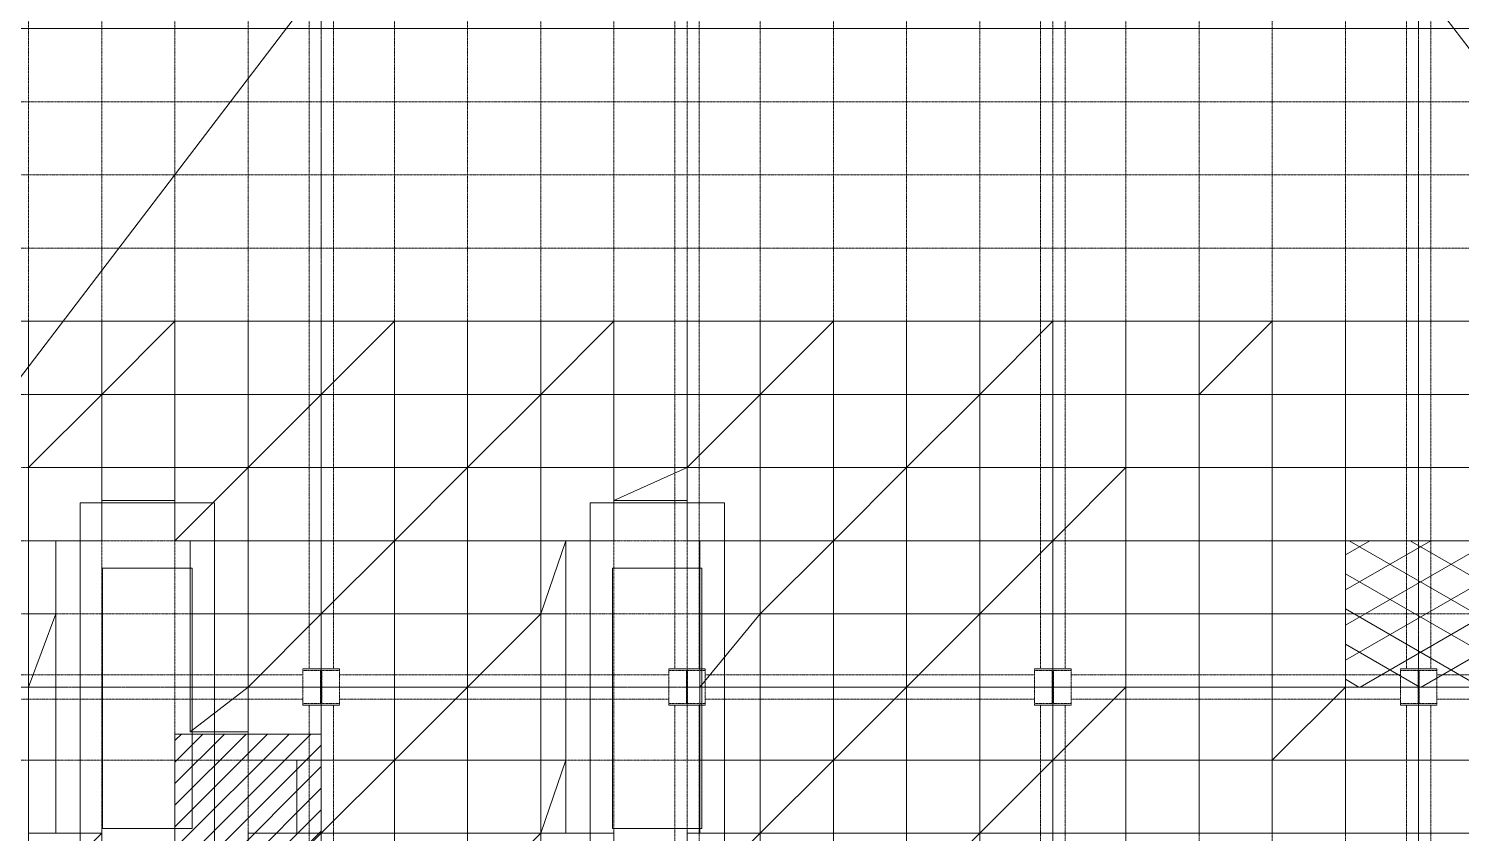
# Model space of a CAD drawing. Extents: x 73996 to 686888, y -9729 to 263202.
# Drawn here: x 325526 to 337276, y 192002 to 198602 of the extents above; entities that cross this region are included whole.
import ezdxf

# ---------------------------------------------------------------- set-up
doc = ezdxf.new("R2010")
doc.units = 0
doc.header["$LTSCALE"] = 20
doc.linetypes.add('Data Center Layout_L20$0$CENTER', pattern=[2, 1.25, -0.25, 0.25, -0.25])
doc.linetypes.add('Data Center Layout_L20$0$DOTK1', pattern=[0.1, 0.05, -0.05])
for name, color, linetype, lineweight in [('Data Center Layout_L20$0$$ALDG', 252, 'Data Center Layout_L20$0$DOTK1', 0), ('Data Center Layout_L20$0$$ALDG-P', 252, 'Continuous', 0), ('Data Center Layout_L20$0$$AREA-RC', 252, 'Continuous', 0), ('Data Center Layout_L20$0$$OOBIKI', 252, 'Data Center Layout_L20$0$DOTK1', 0), ('Data Center Layout_L20$0$ARC', 252, 'Continuous', 0), ('Data Center Layout_L20$0$H-SIN', 252, 'Data Center Layout_L20$0$CENTER', 9), ('Data Center Layout_L20$0$HOJO1', 252, 'Continuous', 0)]:
    doc.layers.add(name, color=color, linetype=linetype, lineweight=lineweight)

# ---------------------------------------------------------------- blocks, each defined once
blk = doc.blocks.new('Data Center Layout_L20$0$45%-AL-G')
blk.add_line((600, 600), (0, 0))
blk.add_lwpolyline([(0, 0), (600, 0), (600, 600), (0, 600)], close=True)
blk = doc.blocks.new('Data Center Layout_L20$0$BLANK')
blk.add_lwpolyline([(0, 0), (600, 0), (600, 600), (0, 600)], close=True)
blk = doc.blocks.new('Data Center Layout_L20$0$ROBOT2')
for points in [[(0, 0), (600, 0), (600, 600), (0, 600)], [(100, 100), (500, 100), (500, 500), (100, 500)]]:
    blk.add_lwpolyline(points, close=True)
blk = doc.blocks.new('Data Center Layout_L20$0$ROBOT')
h = blk.add_hatch()
h.set_pattern_fill('ANSI31', color=256, scale=500, style=0)
h.set_pattern_definition([(45, (-7200, -75860), (-44.194174, 44.194174), [])])
h.paths.add_polyline_path([(0, 0), (600, 0), (600, 600), (0, 600)])
blk.add_lwpolyline([(0, 0), (600, 0), (600, 600), (0, 600)], close=True)
blk = doc.blocks.new('Data Center Layout_L20$0$A$C80dc7663')
at = {"layer": 'Data Center Layout_L20$0$$ALDG-P', "linetype": 'Data Center Layout_L20$0$DOTK1'}
h = blk.add_hatch(dxfattribs=at)
h.set_pattern_fill('EXP', color=256, scale=100, style=0)
h.set_pattern_definition([(30, (275940.24, 28654.4), (-125, 216.50635), []), (330, (275940.24, 28654.4), (125, 216.50635), [])])
h.paths.add_polyline_path([(378340.24, 160045.59), (383740.24, 160045.59), (383740.24, 161245.59), (378340.24, 161245.59)])
at = {"layer": 'Data Center Layout_L20$0$$ALDG'}
for p, q in [((367540.24, 148995.59), (367540.24, 184153.09)), ((368140.24, 148995.59), (368140.24, 184153.09)), ((368740.24, 148995.59), (368740.24, 184153.09)), ((369340.24, 148995.59), (369340.24, 184153.09)), ((370540.24, 148995.59), (370540.24, 184153.59)), ((371140.24, 148995.59), (371140.24, 184153.59)), ((371740.24, 148995.59), (371740.24, 184153.59)), ((372340.24, 148995.59), (372340.24, 184153.59)), ((372940.24, 148995.59), (372940.24, 182515.59)), ((373540.24, 148995.59), (373540.24, 182515.59)), ((374140.24, 148995.59), (374140.24, 182515.59)), ((374740.24, 148995.59), (374740.24, 182515.59)), ((375340.24, 148995.59), (375340.24, 182515.59)), ((375940.24, 148995.59), (375940.24, 182515.59)), ((376540.24, 148995.59), (376540.24, 182515.59)), ((377140.24, 148995.59), (377140.24, 182515.59)), ((377740.24, 182515.59), (377740.24, 148995.59)), ((378340.24, 148995.59), (378340.24, 182515.59)), ((369940.24, 165695.59), (369940.24, 148995.59)), ((378940.24, 165695.59), (378940.24, 148995.59)), ((334590.24, 165445.59), (531290.24, 165445.59)), ((531290.24, 164845.59), (334590.24, 164845.59)), ((334590.24, 164245.59), (531290.24, 164245.59)), ((531290.24, 163645.59), (334590.24, 163645.59)), ((334590.24, 163045.59), (531290.24, 163045.59)), ((531290.24, 162445.59), (334590.24, 162445.59)), ((334590.24, 161845.59), (531290.24, 161845.59)), ((531290.24, 161245.59), (334590.24, 161245.59)), ((334590.24, 160645.59), (531290.24, 160645.59)), ((334590.24, 160045.59), (531290.24, 160045.59)), ((531290.24, 159445.59), (334590.24, 159445.59))]:
    blk.add_line(p, q, dxfattribs=at)
at = {"layer": 'Data Center Layout_L20$0$$ALDG-P'}
for points in [[(362140.24, 151045.59), (376540.24, 151045.59), (376540.24, 163045.59), (362140.24, 163045.59)], [(376540.24, 151045.59), (418540.24, 151045.59), (418540.24, 163045.59), (376540.24, 163045.59), (376540.24, 158845.59), (405940.24, 158845.59), (405940.24, 157045.59), (376540.24, 157045.59)]]:
    blk.add_lwpolyline(points, close=True, dxfattribs=at)
at = {"layer": 'Data Center Layout_L20$0$$AREA-RC'}
blk.add_lwpolyline([(334590.24, 148345.59), (334590.24, 165445.59), (396940.24, 165445.59), (396940.24, 163045.59), (360940.24, 163045.59), (360940.24, 162445.59), (338140.24, 162445.59), (338140.24, 161245.59), (362140.24, 161245.59), (362140.24, 157645.59), (338140.24, 157645.59), (338140.24, 151045.59), (385540.24, 151045.59), (385540.24, 148945.59), (362165.24, 148945.59), (362165.24, 147995.59), (361290.24, 147995.59), (361290.24, 148395.59), (360590.24, 148395.59), (360590.24, 147995.59), (352290.24, 147995.59), (352290.24, 148395.59), (342590.24, 148395.59), (342590.24, 148345.59)], close=True, dxfattribs=at)
at = {"layer": 'Data Center Layout_L20$0$$OOBIKI'}
for p, q in [((372840.24, 160195.59), (372840.24, 165895.59)), ((373040.24, 160195.59), (373040.24, 165895.59)), ((375840.24, 160195.59), (375840.24, 165895.59)), ((376040.24, 160195.59), (376040.24, 165895.59)), ((369840.24, 160195.59), (369840.24, 165695.59)), ((370040.24, 160195.59), (370040.24, 165695.59)), ((378840.24, 160195.59), (378840.24, 165695.59)), ((379040.24, 160195.59), (379040.24, 165695.59)), ((369790.24, 160145.59), (367090.24, 160145.59)), ((372790.24, 160145.59), (370090.24, 160145.59)), ((375790.24, 160145.59), (373090.24, 160145.59)), ((378790.24, 160145.59), (376090.24, 160145.59)), ((381790.24, 160145.59), (379090.24, 160145.59)), ((367090.24, 159945.59), (369790.24, 159945.59)), ((370090.24, 159945.59), (372790.24, 159945.59)), ((373090.24, 159945.59), (375790.24, 159945.59)), ((376090.24, 159945.59), (378790.24, 159945.59)), ((379090.24, 159945.59), (381790.24, 159945.59)), ((369840.24, 154195.59), (369840.24, 159895.59)), ((370040.24, 154195.59), (370040.24, 159895.59)), ((372840.24, 154195.59), (372840.24, 159895.59)), ((373040.24, 154195.59), (373040.24, 159895.59)), ((375840.24, 154195.59), (375840.24, 159895.59)), ((376040.24, 154195.59), (376040.24, 159895.59)), ((378840.24, 154195.59), (378840.24, 159895.59)), ((379040.24, 154195.59), (379040.24, 159895.59))]:
    blk.add_line(p, q, dxfattribs=at)
at = {"layer": 'Data Center Layout_L20$0$$OOBIKI', "linetype": 'Data Center Layout_L20$0$DOTK1'}
for points in [[(369790.24, 160195.59), (370090.24, 160195.59), (370090.24, 160180.59), (369945.24, 160180.59), (369945.24, 159910.59), (370090.24, 159910.59), (370090.24, 159895.59), (369790.24, 159895.59), (369790.24, 159910.59), (369935.24, 159910.59), (369935.24, 160180.59), (369790.24, 160180.59)], [(372790.24, 160195.59), (373090.24, 160195.59), (373090.24, 160180.59), (372945.24, 160180.59), (372945.24, 159910.59), (373090.24, 159910.59), (373090.24, 159895.59), (372790.24, 159895.59), (372790.24, 159910.59), (372935.24, 159910.59), (372935.24, 160180.59), (372790.24, 160180.59)], [(375790.24, 160195.59), (376090.24, 160195.59), (376090.24, 160180.59), (375945.24, 160180.59), (375945.24, 159910.59), (376090.24, 159910.59), (376090.24, 159895.59), (375790.24, 159895.59), (375790.24, 159910.59), (375935.24, 159910.59), (375935.24, 160180.59), (375790.24, 160180.59)], [(378790.24, 160195.59), (379090.24, 160195.59), (379090.24, 160180.59), (378945.24, 160180.59), (378945.24, 159910.59), (379090.24, 159910.59), (379090.24, 159895.59), (378790.24, 159895.59), (378790.24, 159910.59), (378935.24, 159910.59), (378935.24, 160180.59), (378790.24, 160180.59)]]:
    blk.add_lwpolyline(points, close=True, dxfattribs=at)
at = {"layer": 'Data Center Layout_L20$0$$OOBIKI'}
for points in [[(369790.24, 159895.59), (370090.24, 159895.59), (370090.24, 160195.59), (369790.24, 160195.59)], [(372790.24, 159895.59), (373090.24, 159895.59), (373090.24, 160195.59), (372790.24, 160195.59)], [(375790.24, 159895.59), (376090.24, 159895.59), (376090.24, 160195.59), (375790.24, 160195.59)], [(378790.24, 159895.59), (379090.24, 159895.59), (379090.24, 160195.59), (378790.24, 160195.59)]]:
    blk.add_lwpolyline(points, close=True, dxfattribs=at)
at = {"layer": 'Data Center Layout_L20$0$ARC'}
blk.add_lwpolyline([(378340.24, 160045.59), (383740.24, 160045.59), (383740.24, 161245.59), (378340.24, 161245.59)], close=True, dxfattribs=at)
at = {"layer": 'Data Center Layout_L20$0$H-SIN'}
for p, q in [((369940.24, 124521.53), (369940.24, 230045.59)), ((378940.24, 124521.53), (378940.24, 230045.59)), ((294307.41, 160045.59), (588940.24, 160045.59))]:
    blk.add_line(p, q, dxfattribs=at)
at = {"layer": 'Data Center Layout_L20$0$HOJO1'}
for p, q in [((369840.24, 165695.59), (361040.24, 154145.59)), ((379040.24, 165695.59), (387840.24, 154145.59))]:
    blk.add_line(p, q, dxfattribs=at)
at = {"layer": 'Data Center Layout_L20$0$$ALDG-P'}
for name, p in [('Data Center Layout_L20$0$BLANK', (367540.24, 162445.59)), ('Data Center Layout_L20$0$45%-AL-G', (368140.24, 162445.59)), ('Data Center Layout_L20$0$BLANK', (368740.24, 162445.59)), ('Data Center Layout_L20$0$BLANK', (369340.24, 162445.59)), ('Data Center Layout_L20$0$45%-AL-G', (369940.24, 162445.59)), ('Data Center Layout_L20$0$BLANK', (370540.24, 162445.59)), ('Data Center Layout_L20$0$BLANK', (371140.24, 162445.59)), ('Data Center Layout_L20$0$45%-AL-G', (371740.24, 162445.59)), ('Data Center Layout_L20$0$BLANK', (372340.24, 162445.59)), ('Data Center Layout_L20$0$BLANK', (372940.24, 162445.59)), ('Data Center Layout_L20$0$45%-AL-G', (373540.24, 162445.59)), ('Data Center Layout_L20$0$BLANK', (374140.24, 162445.59)), ('Data Center Layout_L20$0$BLANK', (374740.24, 162445.59)), ('Data Center Layout_L20$0$45%-AL-G', (375340.24, 162445.59)), ('Data Center Layout_L20$0$BLANK', (375940.24, 162445.59)), ('Data Center Layout_L20$0$BLANK', (376540.24, 162445.59)), ('Data Center Layout_L20$0$45%-AL-G', (377140.24, 162445.59)), ('Data Center Layout_L20$0$BLANK', (377740.24, 162445.59)), ('Data Center Layout_L20$0$BLANK', (378340.24, 162445.59)), ('Data Center Layout_L20$0$BLANK', (378940.24, 162445.59)), ('Data Center Layout_L20$0$45%-AL-G', (367540.24, 161845.59)), ('Data Center Layout_L20$0$BLANK', (368140.24, 161845.59)), ('Data Center Layout_L20$0$BLANK', (368740.24, 161845.59)), ('Data Center Layout_L20$0$45%-AL-G', (369340.24, 161845.59)), ('Data Center Layout_L20$0$BLANK', (369940.24, 161845.59)), ('Data Center Layout_L20$0$BLANK', (370540.24, 161845.59)), ('Data Center Layout_L20$0$45%-AL-G', (371140.24, 161845.59)), ('Data Center Layout_L20$0$BLANK', (371740.24, 161845.59)), ('Data Center Layout_L20$0$BLANK', (372340.24, 161845.59)), ('Data Center Layout_L20$0$45%-AL-G', (372940.24, 161845.59)), ('Data Center Layout_L20$0$BLANK', (373540.24, 161845.59)), ('Data Center Layout_L20$0$BLANK', (374140.24, 161845.59)), ('Data Center Layout_L20$0$45%-AL-G', (374740.24, 161845.59)), ('Data Center Layout_L20$0$BLANK', (375340.24, 161845.59)), ('Data Center Layout_L20$0$BLANK', (375940.24, 161845.59)), ('Data Center Layout_L20$0$BLANK', (376540.24, 161845.59)), ('Data Center Layout_L20$0$BLANK', (377140.24, 161845.59)), ('Data Center Layout_L20$0$BLANK', (377740.24, 161845.59)), ('Data Center Layout_L20$0$BLANK', (378340.24, 161845.59)), ('Data Center Layout_L20$0$BLANK', (378940.24, 161845.59)), ('Data Center Layout_L20$0$BLANK', (367540.24, 161245.59)), ('Data Center Layout_L20$0$45%-AL-G', (368740.24, 161245.59)), ('Data Center Layout_L20$0$BLANK', (369340.24, 161245.59)), ('Data Center Layout_L20$0$BLANK', (369940.24, 161245.59)), ('Data Center Layout_L20$0$45%-AL-G', (370540.24, 161245.59)), ('Data Center Layout_L20$0$BLANK', (371140.24, 161245.59)), ('Data Center Layout_L20$0$BLANK', (371740.24, 161245.59)), ('Data Center Layout_L20$0$BLANK', (372940.24, 161245.59)), ('Data Center Layout_L20$0$BLANK', (373540.24, 161245.59)), ('Data Center Layout_L20$0$45%-AL-G', (374140.24, 161245.59)), ('Data Center Layout_L20$0$BLANK', (374740.24, 161245.59)), ('Data Center Layout_L20$0$BLANK', (375340.24, 161245.59)), ('Data Center Layout_L20$0$45%-AL-G', (375940.24, 161245.59)), ('Data Center Layout_L20$0$BLANK', (376540.24, 161245.59)), ('Data Center Layout_L20$0$BLANK', (377140.24, 161245.59)), ('Data Center Layout_L20$0$BLANK', (377740.24, 161245.59)), ('Data Center Layout_L20$0$BLANK', (378340.24, 161245.59)), ('Data Center Layout_L20$0$BLANK', (378940.24, 161245.59)), ('Data Center Layout_L20$0$BLANK', (369340.24, 160645.59)), ('Data Center Layout_L20$0$45%-AL-G', (369940.24, 160645.59)), ('Data Center Layout_L20$0$BLANK', (370540.24, 160645.59)), ('Data Center Layout_L20$0$BLANK', (371140.24, 160645.59)), ('Data Center Layout_L20$0$45%-AL-G', (373540.24, 160645.59)), ('Data Center Layout_L20$0$BLANK', (374140.24, 160645.59)), ('Data Center Layout_L20$0$BLANK', (374740.24, 160645.59)), ('Data Center Layout_L20$0$45%-AL-G', (375340.24, 160645.59)), ('Data Center Layout_L20$0$BLANK', (375940.24, 160645.59)), ('Data Center Layout_L20$0$BLANK', (376540.24, 160645.59)), ('Data Center Layout_L20$0$BLANK', (377140.24, 160645.59)), ('Data Center Layout_L20$0$BLANK', (377740.24, 160645.59)), ('Data Center Layout_L20$0$45%-AL-G', (369340.24, 160045.59)), ('Data Center Layout_L20$0$BLANK', (369940.24, 160045.59)), ('Data Center Layout_L20$0$BLANK', (370540.24, 160045.59)), ('Data Center Layout_L20$0$45%-AL-G', (371140.24, 160045.59)), ('Data Center Layout_L20$0$BLANK', (373540.24, 160045.59)), ('Data Center Layout_L20$0$BLANK', (374140.24, 160045.59)), ('Data Center Layout_L20$0$45%-AL-G', (374740.24, 160045.59)), ('Data Center Layout_L20$0$BLANK', (375340.24, 160045.59)), ('Data Center Layout_L20$0$BLANK', (375940.24, 160045.59)), ('Data Center Layout_L20$0$BLANK', (376540.24, 160045.59)), ('Data Center Layout_L20$0$BLANK', (377140.24, 160045.59)), ('Data Center Layout_L20$0$BLANK', (377740.24, 160045.59)), ('Data Center Layout_L20$0$BLANK', (369340.24, 159445.59)), ('Data Center Layout_L20$0$BLANK', (369940.24, 159445.59)), ('Data Center Layout_L20$0$45%-AL-G', (370540.24, 159445.59)), ('Data Center Layout_L20$0$BLANK', (371140.24, 159445.59)), ('Data Center Layout_L20$0$BLANK', (373540.24, 159445.59)), ('Data Center Layout_L20$0$45%-AL-G', (374140.24, 159445.59)), ('Data Center Layout_L20$0$BLANK', (374740.24, 159445.59)), ('Data Center Layout_L20$0$BLANK', (375340.24, 159445.59)), ('Data Center Layout_L20$0$45%-AL-G', (375940.24, 159445.59)), ('Data Center Layout_L20$0$BLANK', (376540.24, 159445.59)), ('Data Center Layout_L20$0$BLANK', (377140.24, 159445.59)), ('Data Center Layout_L20$0$45%-AL-G', (377740.24, 159445.59)), ('Data Center Layout_L20$0$BLANK', (378340.24, 159445.59)), ('Data Center Layout_L20$0$BLANK', (378940.24, 159445.59)), ('Data Center Layout_L20$0$45%-AL-G', (369940.24, 158845.59)), ('Data Center Layout_L20$0$BLANK', (370540.24, 158845.59)), ('Data Center Layout_L20$0$BLANK', (371140.24, 158845.59)), ('Data Center Layout_L20$0$45%-AL-G', (373540.24, 158845.59)), ('Data Center Layout_L20$0$BLANK', (374140.24, 158845.59)), ('Data Center Layout_L20$0$BLANK', (374740.24, 158845.59)), ('Data Center Layout_L20$0$45%-AL-G', (375340.24, 158845.59)), ('Data Center Layout_L20$0$BLANK', (375940.24, 158845.59)), ('Data Center Layout_L20$0$BLANK', (376540.24, 158845.59)), ('Data Center Layout_L20$0$BLANK', (377140.24, 158845.59)), ('Data Center Layout_L20$0$BLANK', (377740.24, 158845.59)), ('Data Center Layout_L20$0$BLANK', (378340.24, 158845.59)), ('Data Center Layout_L20$0$BLANK', (378940.24, 158845.59)), ('Data Center Layout_L20$0$45%-AL-G', (367540.24, 158245.59)), ('Data Center Layout_L20$0$45%-AL-G', (369340.24, 158245.59)), ('Data Center Layout_L20$0$BLANK', (369940.24, 158245.59)), ('Data Center Layout_L20$0$BLANK', (370540.24, 158245.59)), ('Data Center Layout_L20$0$45%-AL-G', (371140.24, 158245.59)), ('Data Center Layout_L20$0$BLANK', (371740.24, 158245.59)), ('Data Center Layout_L20$0$45%-AL-G', (372940.24, 158245.59)), ('Data Center Layout_L20$0$BLANK', (373540.24, 158245.59)), ('Data Center Layout_L20$0$BLANK', (374140.24, 158245.59)), ('Data Center Layout_L20$0$45%-AL-G', (374740.24, 158245.59)), ('Data Center Layout_L20$0$BLANK', (375340.24, 158245.59)), ('Data Center Layout_L20$0$BLANK', (375940.24, 158245.59))]:
    blk.add_blockref(name, p, dxfattribs=at)
at = {"layer": 'Data Center Layout_L20$0$$ALDG-P', "yscale": 0.4516666666666667}
for name, p in [('Data Center Layout_L20$0$BLANK', (368140.24, 161574.59)), ('Data Center Layout_L20$0$45%-AL-G', (372340.24, 161574.59))]:
    blk.add_blockref(name, p, dxfattribs=at)
at = {"layer": 'Data Center Layout_L20$0$$ALDG-P'}
for name, p, xscale, yscale in [('Data Center Layout_L20$0$ROBOT2', (367964.24, 158350.59), 1.833333333333333, 5.341666666666667), ('Data Center Layout_L20$0$ROBOT2', (372146.24, 158350.59), 1.833333333333333, 5.341666666666667), ('Data Center Layout_L20$0$ROBOT', (368740.24, 158459.59), 2, 2)]:
    blk.add_blockref(name, p, dxfattribs=dict(at, xscale=xscale, yscale=yscale))
at = {"layer": 'Data Center Layout_L20$0$$ALDG-P', "xscale": 0.3733333333333334}
for name, p in [('Data Center Layout_L20$0$BLANK', (367540.24, 160645.59)), ('Data Center Layout_L20$0$45%-AL-G', (367540.24, 160045.59)), ('Data Center Layout_L20$0$BLANK', (367540.24, 159445.59)), ('Data Center Layout_L20$0$BLANK', (367540.24, 158845.59))]:
    blk.add_blockref(name, p, dxfattribs=at)
at = {"layer": 'Data Center Layout_L20$0$$ALDG-P'}
for name, p, xscale, zscale in [('Data Center Layout_L20$0$BLANK', (368864.24, 160645.59), 0.7933333333333333, 0.7933333333333333), ('Data Center Layout_L20$0$45%-AL-G', (371740.24, 160645.59), 0.3433333333333333, 0.3433333333333333), ('Data Center Layout_L20$0$BLANK', (373046.24, 160645.59), 0.8233333333333334, 0.8233333333333334), ('Data Center Layout_L20$0$BLANK', (368864.24, 160045.59), 0.7933333333333333, 0.7933333333333333), ('Data Center Layout_L20$0$BLANK', (371740.24, 160045.59), 0.3433333333333333, 0.3433333333333333), ('Data Center Layout_L20$0$45%-AL-G', (373046.24, 160045.59), 0.8233333333333334, 0.8233333333333334), ('Data Center Layout_L20$0$BLANK', (371740.24, 159445.59), 0.3433333333333333, 0.3433333333333333), ('Data Center Layout_L20$0$BLANK', (373046.24, 159445.59), 0.8233333333333334, 0.8233333333333334), ('Data Center Layout_L20$0$BLANK', (369740.24, 158845.59), 0.3333333333333333, 0.3333333333333333), ('Data Center Layout_L20$0$45%-AL-G', (371740.24, 158845.59), 0.3433333333333333, 0.3433333333333333), ('Data Center Layout_L20$0$BLANK', (373046.24, 158845.59), 0.8233333333333334, 0.8233333333333334)]:
    blk.add_blockref(name, p, dxfattribs=dict(at, xscale=xscale, zscale=zscale))
at = {"layer": 'Data Center Layout_L20$0$$ALDG-P', "xscale": 0.7933333333333333, "yscale": 0.6116666666666667, "zscale": 0.7933333333333333}
blk.add_blockref('Data Center Layout_L20$0$45%-AL-G', (368864.24, 159678.59), dxfattribs=at)
blk = doc.blocks.new('Data Center Layout_L20')
blk.add_blockref('Data Center Layout_L20$0$A$C80dc7663', (-42015, 33157))

msp = doc.modelspace()

# ---------------------------------------------------------------- block references
msp.add_blockref('Data Center Layout_L20', (0, 0))

doc.saveas('drawing.dxf')
